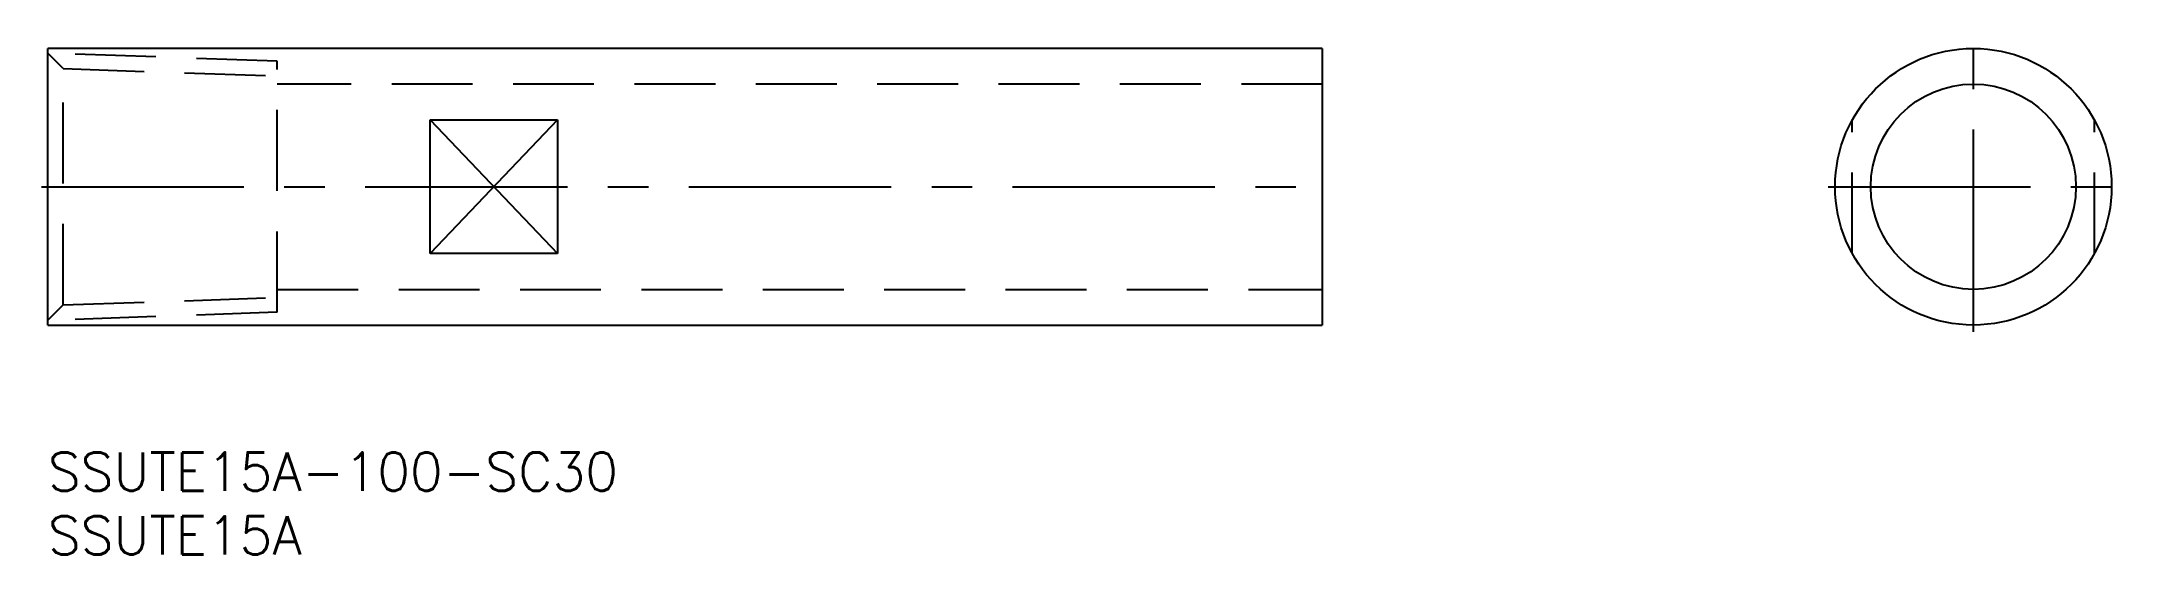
# Model space of a CAD drawing. Extents: x -1 to 162, y -8 to 32.
import ezdxf

# ---------------------------------------------------------------- set-up
doc = ezdxf.new("R2010")
doc.units = 0
doc.header["$LTSCALE"] = 0.5
doc.linetypes.add('CENTER', pattern=[50.8, 31.75, -6.35, 6.35, -6.35])
doc.linetypes.add('DASHED', pattern=[19.05, 12.7, -6.35])
for name, color, linetype in [('MSM_CENTER', 1, 'CENTER'), ('MSM_CONTINUOUS', 7, 'CONTINUOUS'), ('MSM_DASHED', 4, 'DASHED'), ('MSM_NARROW', 5, 'CONTINUOUS'), ('MSM_PART_NUMBER', 7, 'CONTINUOUS')]:
    doc.layers.add(name, color=color, linetype=linetype)
doc.styles.get("Standard").update_dxf_attribs({"font": 'txt.shx', "height": 3, "bigfont": 'bigfont.shx'})

# ---------------------------------------------------------------- blocks, each defined once
blk = doc.blocks.new('*U13')
at = {"layer": 'MSM_PART_NUMBER'}
blk.add_text('SSUTE15A-100-SC30', height=3, dxfattribs=at).set_placement((0, -3))
blk = doc.blocks.new('*U14')
at = {"layer": 'MSM_PART_NUMBER'}
blk.add_text('SSUTE15A', height=3, dxfattribs=at).set_placement((0, -8))

msp = doc.modelspace()

# ---------------------------------------------------------------- linework, layer by layer
at = {"layer": 'MSM_CENTER'}
for p, q in [((151.09, 9.46), (151.09, 32.24)), ((-0.5, 20.85), (100.5, 20.85)), ((139.69, 20.85), (162.48, 20.85))]:
    msp.add_line(p, q, dxfattribs=at)
at = {"layer": 'MSM_CONTINUOUS'}
for p, q in [((100, 31.7), (0, 31.7)), ((0, 10), (0, 31.7)), ((100, 31.7), (100, 10)), ((30, 15.61), (30, 26.09)), ((30, 26.09), (40, 26.09)), ((40, 26.09), (40, 15.61)), ((40, 15.61), (30, 15.61)), ((0, 10), (100, 10))]:
    msp.add_line(p, q, dxfattribs=at)
for radius in [10.85, 8.05]:
    msp.add_circle((151.09, 20.85), radius, dxfattribs=at)
at = {"layer": 'MSM_DASHED'}
for p, q in [((18, 30.7), (0, 31.33)), ((1.2, 30.12), (0, 31.33)), ((1.2, 11.58), (1.2, 30.12)), ((1.2, 30.12), (18, 29.54)), ((18, 11), (18, 30.7)), ((100, 28.9), (18, 28.9)), ((141.59, 15.61), (141.59, 26.09)), ((160.59, 15.61), (160.59, 26.09)), ((1.2, 11.58), (0, 10.37)), ((1.2, 11.58), (18, 12.16)), ((18, 12.8), (100, 12.8)), ((18, 11), (0, 10.37))]:
    msp.add_line(p, q, dxfattribs=at)
at = {"layer": 'MSM_NARROW'}
for p, q in [((30, 26.09), (40, 15.61)), ((40, 26.09), (30, 15.61))]:
    msp.add_line(p, q, dxfattribs=at)

# ---------------------------------------------------------------- block references
at = {"layer": 'MSM_CONTINUOUS'}
for name in ['*U13', '*U14']:
    msp.add_blockref(name, (0, 0), dxfattribs=at)

doc.saveas('drawing.dxf')
